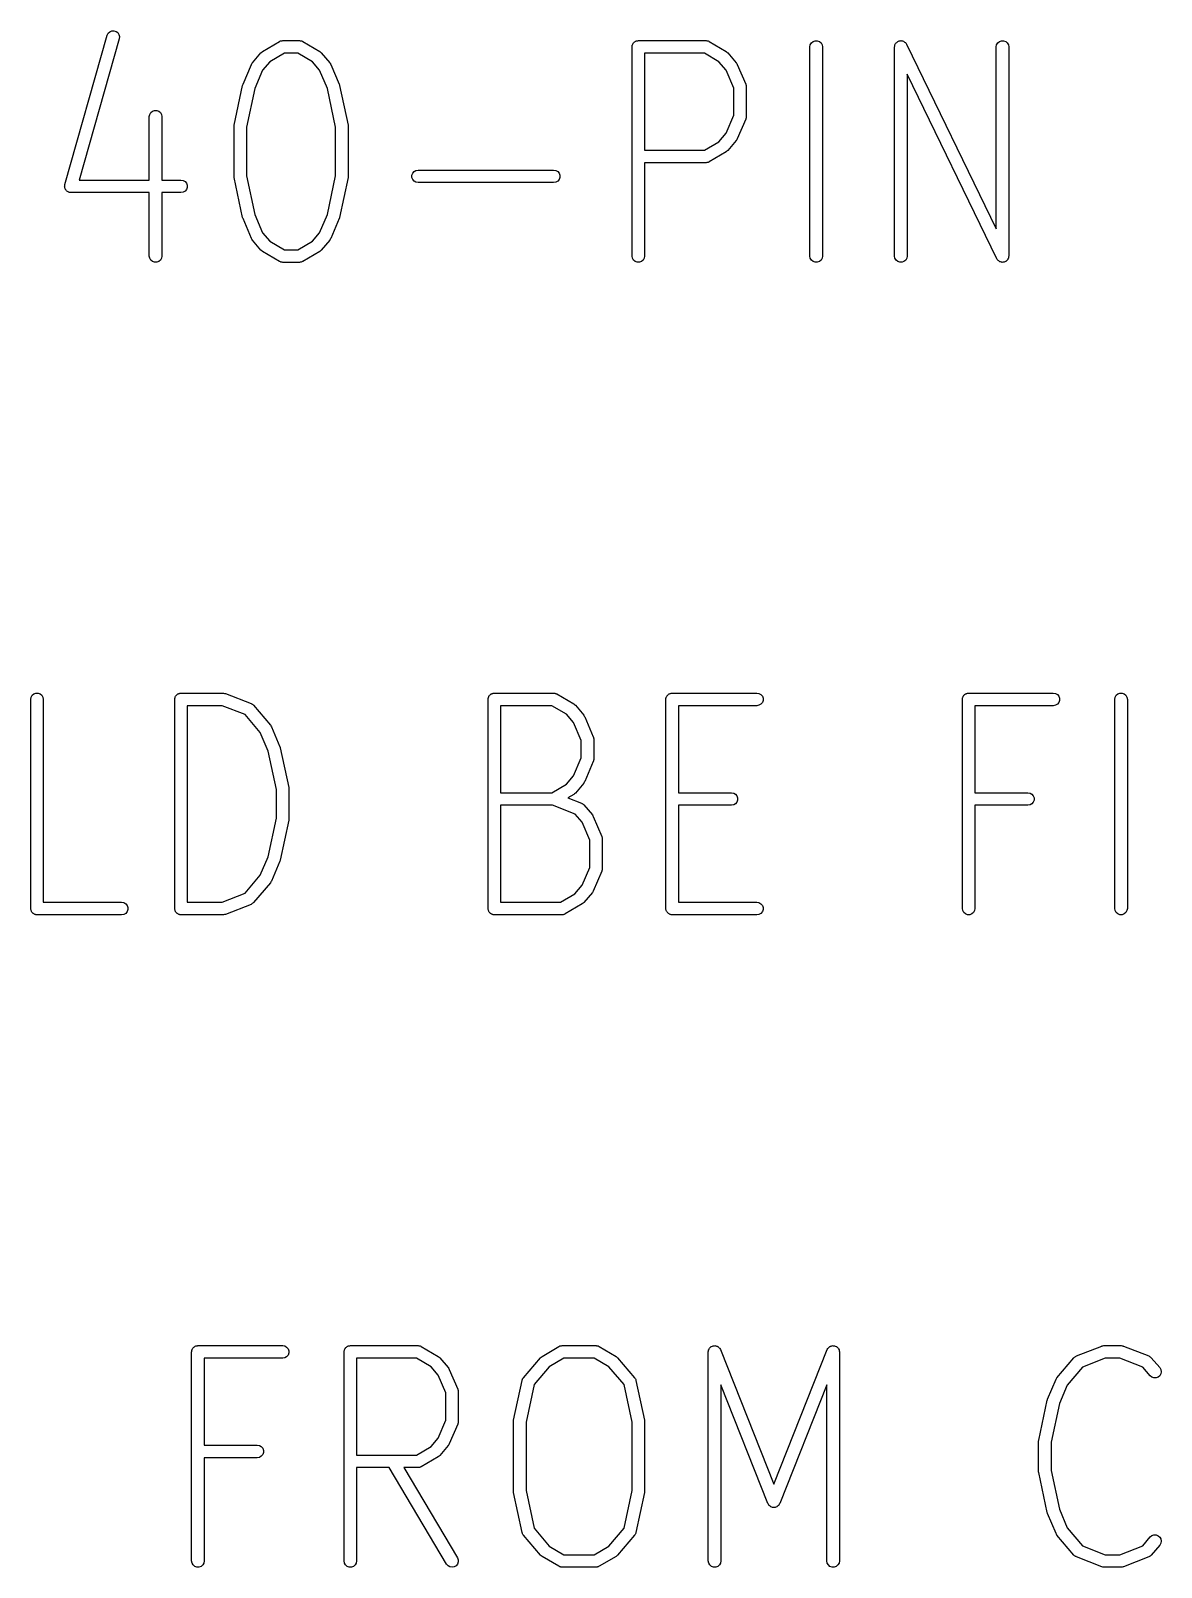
# Model space of a CAD drawing. Extents: x 199.9 to 287.1, y -167.6 to -96.3.
# Drawn here: x 220.42 to 231.23, y -167.37 to -152.67 of the extents above; entities that cross this region are included whole.
import ezdxf

# ---------------------------------------------------------------- set-up
doc = ezdxf.new("R2010")
doc.units = 0
doc.header["$MEASUREMENT"] = 0
doc.layers.add('BLACK', color=7, linetype='CONTINUOUS')

msp = doc.modelspace()

# ---------------------------------------------------------------- linework, layer by layer
at = {"layer": 'Black'}
for p, q in [((221.161, -152.694), (221.176, -152.68)), ((221.176, -152.68), (221.195, -152.671)), ((221.195, -152.671), (221.216, -152.67)), ((221.216, -152.67), (221.236, -152.676)), ((221.236, -152.676), (221.253, -152.688)), ((220.747, -154.142), (221.152, -152.713)), ((221.267, -152.746), (220.884, -154.098)), ((221.152, -152.713), (221.161, -152.694)), ((221.253, -152.688), (221.264, -152.705)), ((221.264, -152.705), (221.269, -152.725)), ((221.269, -152.725), (221.267, -152.746)), ((222.636, -152.868), (222.798, -152.773)), ((222.798, -152.773), (222.803, -152.771)), ((222.803, -152.771), (222.808, -152.768)), ((222.808, -152.768), (222.813, -152.768)), ((222.813, -152.768), (222.818, -152.766)), ((222.818, -152.766), (222.823, -152.766)), ((222.823, -152.766), (222.829, -152.765)), ((222.829, -152.765), (222.99, -152.765)), ((222.99, -152.765), (222.996, -152.766)), ((222.996, -152.766), (223.001, -152.766)), ((223.001, -152.766), (223.006, -152.768)), ((223.006, -152.768), (223.011, -152.768)), ((223.011, -152.768), (223.016, -152.771)), ((223.016, -152.771), (223.021, -152.773)), ((223.021, -152.773), (223.183, -152.868)), ((226.169, -152.814), (226.171, -152.809)), ((226.169, -152.82), (226.169, -152.814)), ((226.169, -152.825), (226.169, -152.82)), ((226.169, -154.825), (226.169, -152.825)), ((226.171, -152.809), (226.172, -152.804)), ((226.172, -152.804), (226.175, -152.8)), ((226.175, -152.8), (226.177, -152.795)), ((226.177, -152.795), (226.18, -152.791)), ((226.18, -152.791), (226.183, -152.786)), ((226.183, -152.786), (226.187, -152.783)), ((226.187, -152.783), (226.19, -152.779)), ((226.19, -152.779), (226.195, -152.776)), ((226.195, -152.776), (226.199, -152.773)), ((226.199, -152.773), (226.204, -152.771)), ((226.204, -152.771), (226.208, -152.768)), ((226.208, -152.768), (226.213, -152.767)), ((226.213, -152.767), (226.218, -152.766)), ((226.218, -152.766), (226.223, -152.766)), ((226.223, -152.766), (226.229, -152.765)), ((226.229, -152.765), (226.876, -152.765)), ((226.876, -152.765), (226.882, -152.766)), ((226.882, -152.766), (226.887, -152.766)), ((226.887, -152.766), (226.892, -152.768)), ((226.892, -152.768), (226.897, -152.768)), ((226.897, -152.768), (226.901, -152.771)), ((226.901, -152.771), (226.907, -152.773)), ((226.907, -152.773), (227.069, -152.868)), ((227.869, -152.825), (227.872, -152.804)), ((227.869, -154.825), (227.869, -152.825)), ((227.872, -152.804), (227.883, -152.786)), ((227.883, -152.786), (227.899, -152.773)), ((227.899, -152.773), (227.918, -152.766)), ((227.918, -152.766), (227.939, -152.766)), ((227.939, -152.766), (227.959, -152.773)), ((227.959, -152.773), (227.975, -152.786)), ((227.975, -152.786), (227.985, -152.804)), ((227.985, -152.804), (227.989, -152.825)), ((227.989, -152.825), (227.989, -154.825)), ((228.678, -152.825), (228.679, -152.818)), ((228.678, -154.825), (228.678, -152.825)), ((228.679, -152.818), (228.68, -152.81)), ((228.68, -152.81), (228.681, -152.807)), ((228.681, -152.807), (228.682, -152.804)), ((228.682, -152.804), (228.685, -152.798)), ((228.685, -152.798), (228.688, -152.791)), ((228.688, -152.791), (228.691, -152.789)), ((228.691, -152.789), (228.692, -152.786)), ((228.692, -152.786), (228.698, -152.781)), ((228.698, -152.781), (228.703, -152.776)), ((228.703, -152.776), (228.706, -152.775)), ((228.706, -152.775), (228.708, -152.773)), ((228.708, -152.773), (228.715, -152.77)), ((228.715, -152.77), (228.722, -152.767)), ((228.722, -152.767), (228.725, -152.767)), ((228.725, -152.767), (228.728, -152.766)), ((228.728, -152.766), (228.735, -152.766)), ((228.735, -152.766), (228.742, -152.765)), ((228.742, -152.765), (228.745, -152.766)), ((228.745, -152.766), (228.749, -152.766)), ((228.749, -152.766), (228.755, -152.768)), ((228.755, -152.768), (228.763, -152.77)), ((228.763, -152.77), (228.765, -152.772)), ((228.765, -152.772), (228.768, -152.773)), ((228.768, -152.773), (228.774, -152.778)), ((228.774, -152.778), (228.78, -152.782)), ((228.78, -152.782), (228.782, -152.784)), ((228.782, -152.784), (228.784, -152.786)), ((228.784, -152.786), (228.788, -152.793)), ((228.788, -152.793), (228.792, -152.799)), ((228.792, -152.799), (229.65, -154.564)), ((229.65, -152.825), (229.653, -152.804)), ((229.65, -154.564), (229.65, -152.825)), ((229.653, -152.804), (229.664, -152.786)), ((229.664, -152.786), (229.68, -152.773)), ((229.68, -152.773), (229.699, -152.766)), ((229.699, -152.766), (229.72, -152.766)), ((229.72, -152.766), (229.74, -152.773)), ((229.74, -152.773), (229.755, -152.786)), ((229.755, -152.786), (229.766, -152.804)), ((229.766, -152.804), (229.77, -152.825)), ((229.77, -152.825), (229.77, -154.825)), ((222.54, -152.976), (222.621, -152.881)), ((222.621, -152.881), (222.629, -152.875)), ((222.629, -152.875), (222.636, -152.868)), ((222.706, -152.967), (222.637, -153.047)), ((222.845, -152.885), (222.706, -152.967)), ((222.974, -152.885), (222.845, -152.885)), ((223.113, -152.967), (222.974, -152.885)), ((223.182, -153.047), (223.113, -152.967)), ((223.183, -152.868), (223.19, -152.875)), ((223.19, -152.875), (223.198, -152.881)), ((223.198, -152.881), (223.279, -152.976)), ((226.289, -152.885), (226.289, -153.812)), ((226.86, -152.885), (226.289, -152.885)), ((226.999, -152.967), (226.86, -152.885)), ((227.067, -153.047), (226.999, -152.967)), ((227.069, -152.868), (227.076, -152.875)), ((227.076, -152.875), (227.084, -152.881)), ((227.084, -152.881), (227.165, -152.976)), ((222.45, -153.182), (222.53, -152.992)), ((222.53, -152.992), (222.535, -152.984)), ((222.535, -152.984), (222.54, -152.976)), ((222.637, -153.047), (222.562, -153.224)), ((223.257, -153.224), (223.182, -153.047)), ((223.279, -152.976), (223.284, -152.984)), ((223.284, -152.984), (223.289, -152.992)), ((223.289, -152.992), (223.37, -153.182)), ((227.14, -153.218), (227.067, -153.047)), ((227.165, -152.976), (227.169, -152.984)), ((227.169, -152.984), (227.174, -152.992)), ((227.174, -152.992), (227.255, -153.182)), ((229.656, -154.851), (228.798, -153.086)), ((228.798, -153.086), (228.798, -154.825)), ((222.365, -153.574), (222.446, -153.193)), ((222.446, -153.193), (222.448, -153.188)), ((222.448, -153.188), (222.45, -153.182)), ((222.562, -153.224), (222.484, -153.593)), ((223.335, -153.593), (223.257, -153.224)), ((223.37, -153.182), (223.371, -153.188)), ((223.371, -153.188), (223.373, -153.193)), ((223.373, -153.193), (223.454, -153.574)), ((227.14, -153.479), (227.14, -153.218)), ((227.255, -153.182), (227.256, -153.184)), ((227.256, -153.184), (227.256, -153.185)), ((227.256, -153.185), (227.258, -153.194)), ((227.258, -153.194), (227.26, -153.203)), ((227.26, -153.203), (227.26, -153.204)), ((227.26, -153.204), (227.26, -153.206)), ((227.26, -153.206), (227.26, -153.491)), ((221.554, -153.491), (221.558, -153.471)), ((221.554, -154.098), (221.554, -153.491)), ((221.558, -153.471), (221.568, -153.453)), ((221.568, -153.453), (221.584, -153.439)), ((221.584, -153.439), (221.604, -153.432)), ((221.604, -153.432), (221.625, -153.432)), ((221.625, -153.432), (221.644, -153.439)), ((221.644, -153.439), (221.66, -153.453)), ((221.66, -153.453), (221.671, -153.471)), ((221.671, -153.471), (221.674, -153.491)), ((221.674, -153.491), (221.674, -154.098)), ((227.067, -153.65), (227.14, -153.479)), ((227.255, -153.515), (227.174, -153.705)), ((227.256, -153.513), (227.255, -153.515)), ((227.258, -153.503), (227.256, -153.512)), ((227.256, -153.512), (227.256, -153.513)), ((227.26, -153.495), (227.258, -153.503)), ((227.26, -153.491), (227.26, -153.493)), ((227.26, -153.493), (227.26, -153.495)), ((222.364, -153.587), (222.365, -153.58)), ((222.364, -154.063), (222.364, -153.587)), ((222.365, -153.58), (222.365, -153.574)), ((222.484, -153.593), (222.484, -154.057)), ((223.335, -154.057), (223.335, -153.593)), ((223.454, -153.574), (223.454, -153.58)), ((223.454, -153.58), (223.455, -153.587)), ((223.455, -153.587), (223.455, -154.063)), ((226.999, -153.731), (227.067, -153.65)), ((227.174, -153.705), (227.169, -153.713)), ((226.289, -153.812), (226.86, -153.812)), ((226.86, -153.812), (226.999, -153.731)), ((227.069, -153.829), (226.907, -153.924)), ((227.076, -153.822), (227.069, -153.829)), ((227.084, -153.816), (227.076, -153.822)), ((227.165, -153.721), (227.084, -153.816)), ((227.169, -153.713), (227.165, -153.721)), ((224.103, -154.006), (224.124, -154.003)), ((224.124, -154.003), (225.419, -154.003)), ((225.419, -154.003), (225.44, -154.006)), ((226.876, -153.932), (226.289, -153.932)), ((226.289, -153.932), (226.289, -154.825)), ((226.882, -153.931), (226.876, -153.932)), ((226.887, -153.931), (226.882, -153.931)), ((226.892, -153.93), (226.887, -153.931)), ((226.897, -153.929), (226.892, -153.93)), ((226.901, -153.926), (226.897, -153.929)), ((226.907, -153.924), (226.901, -153.926)), ((220.746, -154.148), (220.747, -154.145)), ((220.746, -154.155), (220.746, -154.148)), ((220.747, -154.145), (220.747, -154.142)), ((220.884, -154.098), (221.554, -154.098)), ((221.674, -154.098), (221.857, -154.098)), ((221.857, -154.098), (221.878, -154.102)), ((221.878, -154.102), (221.896, -154.112)), ((221.896, -154.112), (221.909, -154.128)), ((221.909, -154.128), (221.916, -154.148)), ((221.916, -154.148), (221.916, -154.169)), ((222.365, -154.069), (222.364, -154.063)), ((222.365, -154.075), (222.365, -154.069)), ((222.446, -154.456), (222.365, -154.075)), ((222.484, -154.057), (222.562, -154.426)), ((223.257, -154.426), (223.335, -154.057)), ((223.454, -154.075), (223.373, -154.456)), ((223.455, -154.063), (223.454, -154.069)), ((223.454, -154.069), (223.454, -154.075)), ((224.065, -154.052), (224.072, -154.033)), ((224.065, -154.073), (224.065, -154.052)), ((224.072, -154.093), (224.065, -154.073)), ((224.072, -154.033), (224.085, -154.017)), ((224.085, -154.109), (224.072, -154.093)), ((224.085, -154.017), (224.103, -154.006)), ((224.103, -154.119), (224.085, -154.109)), ((224.124, -154.123), (224.103, -154.119)), ((225.419, -154.123), (224.124, -154.123)), ((225.44, -154.119), (225.419, -154.123)), ((225.44, -154.006), (225.458, -154.017)), ((225.458, -154.109), (225.44, -154.119)), ((225.458, -154.017), (225.471, -154.033)), ((225.471, -154.093), (225.458, -154.109)), ((225.471, -154.033), (225.478, -154.052)), ((225.478, -154.073), (225.471, -154.093)), ((225.478, -154.052), (225.478, -154.073)), ((220.745, -154.162), (220.746, -154.155)), ((220.746, -154.165), (220.745, -154.162)), ((220.746, -154.169), (220.746, -154.165)), ((220.748, -154.175), (220.746, -154.169)), ((220.75, -154.183), (220.748, -154.175)), ((220.752, -154.185), (220.75, -154.183)), ((220.753, -154.188), (220.752, -154.185)), ((220.758, -154.194), (220.753, -154.188)), ((220.762, -154.2), (220.758, -154.194)), ((220.764, -154.202), (220.762, -154.2)), ((220.766, -154.204), (220.764, -154.202)), ((220.773, -154.208), (220.766, -154.204)), ((220.779, -154.212), (220.773, -154.208)), ((220.782, -154.213), (220.779, -154.212)), ((220.784, -154.214), (220.782, -154.213)), ((220.792, -154.216), (220.784, -154.214)), ((220.799, -154.218), (220.792, -154.216)), ((220.802, -154.218), (220.799, -154.218)), ((220.805, -154.218), (220.802, -154.218)), ((221.554, -154.218), (220.805, -154.218)), ((221.554, -154.825), (221.554, -154.218)), ((221.857, -154.218), (221.674, -154.218)), ((221.674, -154.218), (221.674, -154.825)), ((221.878, -154.214), (221.857, -154.218)), ((221.896, -154.204), (221.878, -154.214)), ((221.909, -154.188), (221.896, -154.204)), ((221.916, -154.169), (221.909, -154.188)), ((222.562, -154.426), (222.637, -154.602)), ((223.182, -154.602), (223.257, -154.426)), ((222.448, -154.462), (222.446, -154.456)), ((222.45, -154.467), (222.448, -154.462)), ((222.53, -154.658), (222.45, -154.467)), ((223.37, -154.467), (223.289, -154.658)), ((223.371, -154.462), (223.37, -154.467)), ((223.373, -154.456), (223.371, -154.462)), ((222.535, -154.665), (222.53, -154.658)), ((222.54, -154.673), (222.535, -154.665)), ((222.621, -154.768), (222.54, -154.673)), ((222.637, -154.602), (222.706, -154.683)), ((222.706, -154.683), (222.845, -154.765)), ((222.974, -154.765), (223.113, -154.683)), ((223.113, -154.683), (223.182, -154.602)), ((223.279, -154.673), (223.198, -154.768)), ((223.284, -154.665), (223.279, -154.673)), ((223.289, -154.658), (223.284, -154.665)), ((221.558, -154.845), (221.554, -154.825)), ((221.568, -154.863), (221.558, -154.845)), ((221.584, -154.877), (221.568, -154.863)), ((221.604, -154.884), (221.584, -154.877)), ((221.625, -154.884), (221.604, -154.884)), ((221.644, -154.877), (221.625, -154.884)), ((221.66, -154.863), (221.644, -154.877)), ((221.671, -154.845), (221.66, -154.863)), ((221.674, -154.825), (221.671, -154.845)), ((222.629, -154.775), (222.621, -154.768)), ((222.636, -154.781), (222.629, -154.775)), ((222.798, -154.876), (222.636, -154.781)), ((222.803, -154.878), (222.798, -154.876)), ((222.808, -154.881), (222.803, -154.878)), ((222.813, -154.882), (222.808, -154.881)), ((222.818, -154.884), (222.813, -154.882)), ((222.823, -154.884), (222.818, -154.884)), ((222.829, -154.885), (222.823, -154.884)), ((222.99, -154.885), (222.829, -154.885)), ((222.845, -154.765), (222.974, -154.765)), ((222.996, -154.884), (222.99, -154.885)), ((223.001, -154.884), (222.996, -154.884)), ((223.006, -154.882), (223.001, -154.884)), ((223.011, -154.881), (223.006, -154.882)), ((223.016, -154.878), (223.011, -154.881)), ((223.021, -154.876), (223.016, -154.878)), ((223.183, -154.781), (223.021, -154.876)), ((223.19, -154.775), (223.183, -154.781)), ((223.198, -154.768), (223.19, -154.775)), ((226.172, -154.845), (226.169, -154.825)), ((226.183, -154.863), (226.172, -154.845)), ((226.199, -154.877), (226.183, -154.863)), ((226.218, -154.884), (226.199, -154.877)), ((226.239, -154.884), (226.218, -154.884)), ((226.259, -154.877), (226.239, -154.884)), ((226.275, -154.863), (226.259, -154.877)), ((226.285, -154.845), (226.275, -154.863)), ((226.289, -154.825), (226.285, -154.845)), ((227.872, -154.845), (227.869, -154.825)), ((227.883, -154.863), (227.872, -154.845)), ((227.899, -154.877), (227.883, -154.863)), ((227.918, -154.884), (227.899, -154.877)), ((227.939, -154.884), (227.918, -154.884)), ((227.959, -154.877), (227.939, -154.884)), ((227.975, -154.863), (227.959, -154.877)), ((227.985, -154.845), (227.975, -154.863)), ((227.989, -154.825), (227.985, -154.845)), ((228.682, -154.845), (228.678, -154.825)), ((228.692, -154.863), (228.682, -154.845)), ((228.708, -154.877), (228.692, -154.863)), ((228.728, -154.884), (228.708, -154.877)), ((228.749, -154.884), (228.728, -154.884)), ((228.768, -154.877), (228.749, -154.884)), ((228.784, -154.863), (228.768, -154.877)), ((228.794, -154.845), (228.784, -154.863)), ((228.798, -154.825), (228.794, -154.845)), ((229.66, -154.857), (229.656, -154.851)), ((229.664, -154.863), (229.66, -154.857)), ((229.666, -154.865), (229.664, -154.863)), ((229.668, -154.868), (229.666, -154.865)), ((229.674, -154.872), (229.668, -154.868)), ((229.68, -154.877), (229.674, -154.872)), ((229.682, -154.878), (229.68, -154.877)), ((229.685, -154.88), (229.682, -154.878)), ((229.692, -154.881), (229.685, -154.88)), ((229.699, -154.884), (229.692, -154.881)), ((229.702, -154.884), (229.699, -154.884)), ((229.705, -154.885), (229.702, -154.884)), ((229.713, -154.884), (229.705, -154.885)), ((229.72, -154.884), (229.713, -154.884)), ((229.723, -154.883), (229.72, -154.884)), ((229.726, -154.882), (229.723, -154.883)), ((229.733, -154.879), (229.726, -154.882)), ((229.74, -154.877), (229.733, -154.879)), ((229.742, -154.875), (229.74, -154.877)), ((229.745, -154.873), (229.742, -154.875)), ((229.75, -154.868), (229.745, -154.873)), ((229.755, -154.863), (229.75, -154.868)), ((229.757, -154.861), (229.755, -154.863)), ((229.759, -154.858), (229.757, -154.861)), ((229.762, -154.852), (229.759, -154.858)), ((229.766, -154.845), (229.762, -154.852)), ((229.768, -154.839), (229.766, -154.842)), ((229.766, -154.842), (229.766, -154.845)), ((229.77, -154.825), (229.768, -154.832)), ((229.768, -154.832), (229.768, -154.839)), ((220.421, -159.065), (220.425, -159.044)), ((220.421, -161.065), (220.421, -159.065)), ((220.425, -159.044), (220.435, -159.026)), ((220.435, -159.026), (220.451, -159.013)), ((220.451, -159.013), (220.471, -159.006)), ((220.471, -159.006), (220.491, -159.006)), ((220.491, -159.006), (220.511, -159.013)), ((220.511, -159.013), (220.527, -159.026)), ((220.527, -159.026), (220.537, -159.044)), ((220.537, -159.044), (220.541, -159.065)), ((220.541, -159.065), (220.541, -161.005)), ((221.797, -159.065), (221.798, -159.06)), ((221.797, -161.065), (221.797, -159.065)), ((221.798, -159.054), (221.8, -159.049)), ((221.798, -159.06), (221.798, -159.054)), ((221.8, -159.049), (221.801, -159.044)), ((221.801, -159.044), (221.803, -159.04)), ((221.803, -159.04), (221.805, -159.035)), ((221.805, -159.035), (221.809, -159.031)), ((221.809, -159.031), (221.811, -159.026)), ((221.811, -159.026), (221.815, -159.023)), ((221.815, -159.023), (221.819, -159.019)), ((221.819, -159.019), (221.823, -159.016)), ((221.823, -159.016), (221.827, -159.013)), ((221.827, -159.013), (221.832, -159.011)), ((221.832, -159.011), (221.837, -159.008)), ((221.837, -159.008), (221.842, -159.007)), ((221.842, -159.007), (221.847, -159.006)), ((221.847, -159.006), (221.852, -159.006)), ((221.852, -159.006), (221.857, -159.005)), ((221.857, -159.005), (222.262, -159.005)), ((221.917, -159.125), (221.917, -161.005)), ((222.251, -159.125), (221.917, -159.125)), ((222.469, -159.21), (222.251, -159.125)), ((222.262, -159.005), (222.263, -159.005)), ((222.263, -159.005), (222.263, -159.005)), ((222.263, -159.005), (222.273, -159.007)), ((222.273, -159.007), (222.282, -159.008)), ((222.282, -159.008), (222.283, -159.009)), ((222.283, -159.009), (222.284, -159.009)), ((222.284, -159.009), (222.527, -159.104)), ((222.527, -159.104), (222.53, -159.106)), ((222.53, -159.106), (222.534, -159.108)), ((222.534, -159.108), (222.539, -159.112)), ((222.539, -159.112), (222.544, -159.115)), ((222.544, -159.115), (222.547, -159.118)), ((222.547, -159.118), (222.55, -159.121)), ((222.55, -159.121), (222.712, -159.312)), ((224.792, -159.065), (224.793, -159.06)), ((224.792, -161.065), (224.792, -159.065)), ((224.793, -159.054), (224.795, -159.049)), ((224.793, -159.06), (224.793, -159.054)), ((224.795, -159.049), (224.796, -159.044)), ((224.796, -159.044), (224.799, -159.04)), ((224.799, -159.04), (224.8, -159.035)), ((224.8, -159.035), (224.804, -159.031)), ((224.804, -159.031), (224.806, -159.026)), ((224.806, -159.026), (224.81, -159.023)), ((224.81, -159.023), (224.814, -159.019)), ((224.814, -159.019), (224.818, -159.016)), ((224.818, -159.016), (224.822, -159.013)), ((224.822, -159.013), (224.827, -159.011)), ((224.827, -159.011), (224.832, -159.008)), ((224.832, -159.008), (224.837, -159.007)), ((224.837, -159.007), (224.842, -159.006)), ((224.842, -159.006), (224.847, -159.006)), ((224.847, -159.006), (224.852, -159.005)), ((224.852, -159.005), (225.419, -159.005)), ((224.912, -159.125), (224.912, -159.957)), ((225.403, -159.125), (224.912, -159.125)), ((225.542, -159.207), (225.403, -159.125)), ((225.419, -159.005), (225.424, -159.006)), ((225.424, -159.006), (225.43, -159.006)), ((225.43, -159.006), (225.435, -159.008)), ((225.435, -159.008), (225.44, -159.008)), ((225.44, -159.008), (225.444, -159.011)), ((225.444, -159.011), (225.449, -159.013)), ((225.449, -159.013), (225.611, -159.108)), ((225.611, -159.108), (225.619, -159.115)), ((225.619, -159.115), (225.627, -159.121)), ((225.627, -159.121), (225.708, -159.216)), ((226.492, -159.065), (226.493, -159.06)), ((226.492, -161.065), (226.492, -159.065)), ((226.493, -159.054), (226.495, -159.049)), ((226.493, -159.06), (226.493, -159.054)), ((226.495, -159.049), (226.496, -159.044)), ((226.496, -159.044), (226.499, -159.04)), ((226.499, -159.04), (226.5, -159.035)), ((226.5, -159.035), (226.504, -159.031)), ((226.504, -159.031), (226.506, -159.026)), ((226.506, -159.026), (226.51, -159.023)), ((226.51, -159.023), (226.514, -159.019)), ((226.514, -159.019), (226.518, -159.016)), ((226.518, -159.016), (226.522, -159.013)), ((226.522, -159.013), (226.527, -159.011)), ((226.527, -159.011), (226.532, -159.008)), ((226.532, -159.008), (226.537, -159.007)), ((226.537, -159.007), (226.542, -159.006)), ((226.542, -159.006), (226.547, -159.006)), ((226.547, -159.006), (226.552, -159.005)), ((226.552, -159.005), (227.362, -159.005)), ((227.362, -159.125), (226.612, -159.125)), ((226.612, -159.125), (226.612, -159.957)), ((227.362, -159.005), (227.382, -159.008)), ((227.382, -159.121), (227.362, -159.125)), ((227.382, -159.008), (227.4, -159.019)), ((227.4, -159.111), (227.382, -159.121)), ((227.4, -159.019), (227.414, -159.035)), ((227.414, -159.095), (227.4, -159.111)), ((227.414, -159.035), (227.421, -159.054)), ((227.421, -159.075), (227.414, -159.095)), ((227.421, -159.054), (227.421, -159.075)), ((229.326, -159.065), (229.327, -159.06)), ((229.326, -161.065), (229.326, -159.065)), ((229.327, -159.054), (229.328, -159.049)), ((229.327, -159.06), (229.327, -159.054)), ((229.328, -159.049), (229.329, -159.044)), ((229.329, -159.044), (229.332, -159.04)), ((229.332, -159.04), (229.334, -159.035)), ((229.334, -159.035), (229.337, -159.031)), ((229.337, -159.031), (229.34, -159.026)), ((229.34, -159.026), (229.344, -159.023)), ((229.344, -159.023), (229.347, -159.019)), ((229.347, -159.019), (229.352, -159.016)), ((229.352, -159.016), (229.356, -159.013)), ((229.356, -159.013), (229.361, -159.011)), ((229.361, -159.011), (229.365, -159.008)), ((229.365, -159.008), (229.37, -159.007)), ((229.37, -159.007), (229.375, -159.006)), ((229.375, -159.006), (229.381, -159.006)), ((229.381, -159.006), (229.386, -159.005)), ((229.386, -159.005), (230.195, -159.005)), ((230.195, -159.125), (229.446, -159.125)), ((229.446, -159.125), (229.446, -159.957)), ((230.195, -159.005), (230.216, -159.008)), ((230.216, -159.121), (230.195, -159.125)), ((230.216, -159.008), (230.234, -159.019)), ((230.234, -159.111), (230.216, -159.121)), ((230.234, -159.019), (230.247, -159.035)), ((230.247, -159.095), (230.234, -159.111)), ((230.247, -159.035), (230.254, -159.054)), ((230.254, -159.075), (230.247, -159.095)), ((230.254, -159.054), (230.254, -159.075)), ((230.783, -159.065), (230.786, -159.044)), ((230.783, -161.065), (230.783, -159.065)), ((230.786, -159.044), (230.797, -159.026)), ((230.797, -159.026), (230.813, -159.013)), ((230.813, -159.013), (230.832, -159.006)), ((230.832, -159.006), (230.853, -159.006)), ((230.853, -159.006), (230.873, -159.013)), ((230.873, -159.013), (230.889, -159.026)), ((230.889, -159.026), (230.899, -159.044)), ((230.899, -159.044), (230.903, -159.065)), ((230.903, -159.065), (230.903, -161.065)), ((222.615, -159.382), (222.469, -159.21)), ((225.61, -159.287), (225.542, -159.207)), ((225.683, -159.458), (225.61, -159.287)), ((225.708, -159.216), (225.712, -159.224)), ((225.712, -159.224), (225.717, -159.232)), ((225.717, -159.232), (225.798, -159.422)), ((222.69, -159.559), (222.615, -159.382)), ((222.712, -159.312), (222.717, -159.319)), ((222.717, -159.319), (222.722, -159.327)), ((222.722, -159.327), (222.803, -159.517)), ((225.798, -159.422), (225.798, -159.424)), ((225.798, -159.424), (225.799, -159.425)), ((225.799, -159.425), (225.801, -159.434)), ((225.801, -159.434), (225.803, -159.443)), ((222.769, -159.928), (222.69, -159.559)), ((222.803, -159.517), (222.804, -159.523)), ((222.804, -159.523), (222.806, -159.528)), ((222.806, -159.528), (222.887, -159.909)), ((225.683, -159.624), (225.683, -159.458)), ((225.803, -159.443), (225.803, -159.444)), ((225.803, -159.444), (225.803, -159.446)), ((225.803, -159.446), (225.803, -159.636)), ((225.61, -159.795), (225.683, -159.624)), ((225.798, -159.66), (225.717, -159.85)), ((225.799, -159.657), (225.798, -159.658)), ((225.798, -159.658), (225.798, -159.66)), ((225.801, -159.648), (225.799, -159.657)), ((225.803, -159.639), (225.801, -159.648)), ((225.803, -159.636), (225.803, -159.638)), ((225.803, -159.638), (225.803, -159.639)), ((225.403, -159.957), (225.542, -159.875)), ((225.542, -159.875), (225.61, -159.795)), ((225.708, -159.866), (225.627, -159.961)), ((225.712, -159.858), (225.708, -159.866)), ((225.717, -159.85), (225.712, -159.858)), ((222.769, -160.201), (222.769, -159.928)), ((222.887, -159.909), (222.887, -159.916)), ((222.887, -159.916), (222.889, -159.922)), ((222.889, -159.922), (222.889, -160.208)), ((224.912, -159.957), (225.403, -159.957)), ((225.611, -159.974), (225.556, -160.006)), ((225.556, -160.006), (225.684, -160.057)), ((225.619, -159.967), (225.611, -159.974)), ((225.627, -159.961), (225.619, -159.967)), ((226.612, -159.957), (227.119, -159.957)), ((227.119, -159.957), (227.14, -159.961)), ((227.14, -159.961), (227.158, -159.971)), ((227.158, -159.971), (227.171, -159.987)), ((227.171, -159.987), (227.178, -160.007)), ((227.178, -160.028), (227.171, -160.047)), ((227.178, -160.007), (227.178, -160.028)), ((229.446, -159.957), (229.952, -159.957)), ((229.952, -159.957), (229.973, -159.961)), ((229.973, -159.961), (229.991, -159.971)), ((229.991, -159.971), (230.004, -159.987)), ((230.004, -159.987), (230.011, -160.007)), ((230.011, -160.028), (230.004, -160.047)), ((230.011, -160.007), (230.011, -160.028)), ((224.912, -160.077), (224.912, -161.005)), ((225.408, -160.077), (224.912, -160.077)), ((225.626, -160.163), (225.408, -160.077)), ((225.691, -160.24), (225.626, -160.163)), ((225.684, -160.057), (225.688, -160.059)), ((225.688, -160.059), (225.692, -160.06)), ((225.692, -160.06), (225.696, -160.064)), ((225.696, -160.064), (225.702, -160.067)), ((225.702, -160.067), (225.704, -160.071)), ((225.704, -160.071), (225.708, -160.074)), ((225.708, -160.074), (225.789, -160.169)), ((225.789, -160.169), (225.793, -160.177)), ((227.119, -160.077), (226.612, -160.077)), ((226.612, -160.077), (226.612, -161.005)), ((227.14, -160.074), (227.119, -160.077)), ((227.158, -160.063), (227.14, -160.074)), ((227.171, -160.047), (227.158, -160.063)), ((229.952, -160.077), (229.446, -160.077)), ((229.446, -160.077), (229.446, -161.065)), ((229.973, -160.074), (229.952, -160.077)), ((229.991, -160.063), (229.973, -160.074)), ((230.004, -160.047), (229.991, -160.063)), ((222.69, -160.57), (222.769, -160.201)), ((222.887, -160.22), (222.806, -160.601)), ((222.889, -160.208), (222.887, -160.214)), ((222.887, -160.214), (222.887, -160.22)), ((225.764, -160.41), (225.691, -160.24)), ((225.793, -160.177), (225.798, -160.184)), ((225.798, -160.184), (225.879, -160.375)), ((225.764, -160.672), (225.764, -160.41)), ((225.879, -160.375), (225.879, -160.376)), ((225.879, -160.376), (225.88, -160.378)), ((225.88, -160.378), (225.882, -160.386)), ((225.882, -160.386), (225.884, -160.395)), ((225.884, -160.395), (225.884, -160.397)), ((225.884, -160.397), (225.884, -160.398)), ((225.884, -160.398), (225.884, -160.684)), ((222.615, -160.747), (222.69, -160.57)), ((222.803, -160.612), (222.722, -160.803)), ((222.804, -160.606), (222.803, -160.612)), ((222.806, -160.601), (222.804, -160.606)), ((222.469, -160.919), (222.615, -160.747)), ((225.691, -160.842), (225.764, -160.672)), ((225.879, -160.707), (225.798, -160.898)), ((225.88, -160.704), (225.879, -160.706)), ((225.879, -160.706), (225.879, -160.707)), ((225.882, -160.696), (225.88, -160.704)), ((225.884, -160.687), (225.882, -160.696)), ((225.884, -160.684), (225.884, -160.685)), ((225.884, -160.685), (225.884, -160.687)), ((222.712, -160.818), (222.55, -161.008)), ((222.717, -160.81), (222.712, -160.818)), ((222.722, -160.803), (222.717, -160.81)), ((225.623, -160.923), (225.691, -160.842)), ((225.793, -160.905), (225.789, -160.913)), ((225.798, -160.898), (225.793, -160.905)), ((220.541, -161.005), (221.29, -161.005)), ((221.29, -161.005), (221.311, -161.008)), ((221.311, -161.008), (221.329, -161.019)), ((221.329, -161.019), (221.342, -161.035)), ((221.342, -161.035), (221.35, -161.054)), ((221.35, -161.054), (221.35, -161.075)), ((221.917, -161.005), (222.251, -161.005)), ((222.251, -161.005), (222.469, -160.919)), ((222.527, -161.025), (222.284, -161.121)), ((222.53, -161.023), (222.527, -161.025)), ((222.534, -161.022), (222.53, -161.023)), ((222.539, -161.018), (222.534, -161.022)), ((222.544, -161.015), (222.539, -161.018)), ((222.547, -161.011), (222.544, -161.015)), ((222.55, -161.008), (222.547, -161.011)), ((224.912, -161.005), (225.484, -161.005)), ((225.484, -161.005), (225.623, -160.923)), ((225.692, -161.021), (225.53, -161.116)), ((225.7, -161.015), (225.692, -161.021)), ((225.708, -161.008), (225.7, -161.015)), ((225.789, -160.913), (225.708, -161.008)), ((226.612, -161.005), (227.362, -161.005)), ((227.362, -161.005), (227.382, -161.008)), ((227.382, -161.008), (227.4, -161.019)), ((227.4, -161.019), (227.414, -161.035)), ((227.414, -161.035), (227.421, -161.054)), ((227.421, -161.054), (227.421, -161.075)), ((220.422, -161.07), (220.421, -161.065)), ((220.422, -161.075), (220.422, -161.07)), ((220.424, -161.08), (220.422, -161.075)), ((220.425, -161.085), (220.424, -161.08)), ((220.427, -161.09), (220.425, -161.085)), ((220.429, -161.095), (220.427, -161.09)), ((220.432, -161.099), (220.429, -161.095)), ((220.435, -161.103), (220.432, -161.099)), ((220.439, -161.107), (220.435, -161.103)), ((220.442, -161.111), (220.439, -161.107)), ((220.447, -161.113), (220.442, -161.111)), ((220.451, -161.117), (220.447, -161.113)), ((220.456, -161.119), (220.451, -161.117)), ((220.46, -161.121), (220.456, -161.119)), ((220.466, -161.122), (220.46, -161.121)), ((220.471, -161.124), (220.466, -161.122)), ((220.476, -161.124), (220.471, -161.124)), ((220.481, -161.125), (220.476, -161.124)), ((221.29, -161.125), (220.481, -161.125)), ((221.311, -161.121), (221.29, -161.125)), ((221.329, -161.111), (221.311, -161.121)), ((221.342, -161.095), (221.329, -161.111)), ((221.35, -161.075), (221.342, -161.095)), ((221.798, -161.07), (221.797, -161.065)), ((221.798, -161.075), (221.798, -161.07)), ((221.8, -161.08), (221.798, -161.075)), ((221.801, -161.085), (221.8, -161.08)), ((221.803, -161.09), (221.801, -161.085)), ((221.805, -161.095), (221.803, -161.09)), ((221.809, -161.099), (221.805, -161.095)), ((221.811, -161.103), (221.809, -161.099)), ((221.815, -161.107), (221.811, -161.103)), ((221.819, -161.111), (221.815, -161.107)), ((221.823, -161.113), (221.819, -161.111)), ((221.827, -161.117), (221.823, -161.113)), ((221.832, -161.119), (221.827, -161.117)), ((221.837, -161.121), (221.832, -161.119)), ((221.842, -161.122), (221.837, -161.121)), ((221.847, -161.124), (221.842, -161.122)), ((221.852, -161.124), (221.847, -161.124)), ((221.857, -161.125), (221.852, -161.124)), ((222.262, -161.125), (221.857, -161.125)), ((222.263, -161.125), (222.262, -161.125)), ((222.273, -161.123), (222.263, -161.125)), ((222.263, -161.125), (222.263, -161.125)), ((222.282, -161.121), (222.273, -161.123)), ((222.283, -161.121), (222.282, -161.121)), ((222.284, -161.121), (222.283, -161.121)), ((224.793, -161.07), (224.792, -161.065)), ((224.793, -161.075), (224.793, -161.07)), ((224.795, -161.08), (224.793, -161.075)), ((224.796, -161.085), (224.795, -161.08)), ((224.799, -161.09), (224.796, -161.085)), ((224.8, -161.095), (224.799, -161.09)), ((224.804, -161.099), (224.8, -161.095)), ((224.806, -161.103), (224.804, -161.099)), ((224.81, -161.107), (224.806, -161.103)), ((224.814, -161.111), (224.81, -161.107)), ((224.818, -161.113), (224.814, -161.111)), ((224.822, -161.117), (224.818, -161.113)), ((224.827, -161.119), (224.822, -161.117)), ((224.832, -161.121), (224.827, -161.119)), ((224.837, -161.122), (224.832, -161.121)), ((224.842, -161.124), (224.837, -161.122)), ((224.847, -161.124), (224.842, -161.124)), ((224.852, -161.125), (224.847, -161.124)), ((225.5, -161.125), (224.852, -161.125)), ((225.505, -161.124), (225.5, -161.125)), ((225.511, -161.124), (225.505, -161.124)), ((225.516, -161.122), (225.511, -161.124)), ((225.521, -161.121), (225.516, -161.122)), ((225.525, -161.118), (225.521, -161.121)), ((225.53, -161.116), (225.525, -161.118)), ((226.493, -161.07), (226.492, -161.065)), ((226.493, -161.075), (226.493, -161.07)), ((226.495, -161.08), (226.493, -161.075)), ((226.496, -161.085), (226.495, -161.08)), ((226.499, -161.09), (226.496, -161.085)), ((226.5, -161.095), (226.499, -161.09)), ((226.504, -161.099), (226.5, -161.095)), ((226.506, -161.103), (226.504, -161.099)), ((226.51, -161.107), (226.506, -161.103)), ((226.514, -161.111), (226.51, -161.107)), ((226.518, -161.113), (226.514, -161.111)), ((226.522, -161.117), (226.518, -161.113)), ((226.527, -161.119), (226.522, -161.117)), ((226.532, -161.121), (226.527, -161.119)), ((226.537, -161.122), (226.532, -161.121)), ((226.542, -161.124), (226.537, -161.122)), ((226.547, -161.124), (226.542, -161.124)), ((226.552, -161.125), (226.547, -161.124)), ((227.362, -161.125), (226.552, -161.125)), ((227.382, -161.121), (227.362, -161.125)), ((227.4, -161.111), (227.382, -161.121)), ((227.414, -161.095), (227.4, -161.111)), ((227.421, -161.075), (227.414, -161.095)), ((229.329, -161.085), (229.326, -161.065)), ((229.34, -161.103), (229.329, -161.085)), ((229.356, -161.117), (229.34, -161.103)), ((229.375, -161.124), (229.356, -161.117)), ((229.396, -161.124), (229.375, -161.124)), ((229.416, -161.117), (229.396, -161.124)), ((229.432, -161.103), (229.416, -161.117)), ((229.442, -161.085), (229.432, -161.103)), ((229.446, -161.065), (229.442, -161.085)), ((230.786, -161.085), (230.783, -161.065)), ((230.797, -161.103), (230.786, -161.085)), ((230.813, -161.117), (230.797, -161.103)), ((230.832, -161.124), (230.813, -161.117)), ((230.853, -161.124), (230.832, -161.124)), ((230.873, -161.117), (230.853, -161.124)), ((230.889, -161.103), (230.873, -161.117)), ((230.899, -161.085), (230.889, -161.103)), ((230.903, -161.065), (230.899, -161.085)), ((221.959, -165.305), (221.96, -165.3)), ((221.959, -167.305), (221.959, -165.305)), ((221.96, -165.294), (221.962, -165.289)), ((221.96, -165.3), (221.96, -165.294)), ((221.962, -165.289), (221.963, -165.284)), ((221.963, -165.284), (221.965, -165.28)), ((221.965, -165.28), (221.967, -165.275)), ((221.967, -165.275), (221.97, -165.271)), ((221.97, -165.271), (221.973, -165.266)), ((221.973, -165.266), (221.977, -165.263)), ((221.977, -165.263), (221.98, -165.259)), ((221.98, -165.259), (221.985, -165.256)), ((221.985, -165.256), (221.989, -165.253)), ((221.989, -165.253), (221.994, -165.251)), ((221.994, -165.251), (221.999, -165.248)), ((221.999, -165.248), (222.004, -165.247)), ((222.004, -165.247), (222.009, -165.246)), ((222.009, -165.246), (222.014, -165.246)), ((222.014, -165.246), (222.019, -165.245)), ((222.019, -165.245), (222.829, -165.245)), ((222.829, -165.245), (222.849, -165.248)), ((222.849, -165.248), (222.867, -165.259)), ((222.867, -165.259), (222.881, -165.275)), ((222.881, -165.275), (222.888, -165.294)), ((222.888, -165.315), (222.881, -165.335)), ((222.888, -165.294), (222.888, -165.315)), ((223.416, -165.305), (223.417, -165.3)), ((223.416, -167.305), (223.416, -165.305)), ((223.417, -165.294), (223.419, -165.289)), ((223.417, -165.3), (223.417, -165.294)), ((223.419, -165.289), (223.42, -165.284)), ((223.42, -165.284), (223.422, -165.28)), ((223.422, -165.28), (223.424, -165.275)), ((223.424, -165.275), (223.428, -165.271)), ((223.428, -165.271), (223.43, -165.266)), ((223.43, -165.266), (223.434, -165.263)), ((223.434, -165.263), (223.438, -165.259)), ((223.438, -165.259), (223.442, -165.256)), ((223.442, -165.256), (223.446, -165.253)), ((223.446, -165.253), (223.451, -165.251)), ((223.451, -165.251), (223.456, -165.248)), ((223.456, -165.248), (223.461, -165.247)), ((223.461, -165.247), (223.466, -165.246)), ((223.466, -165.246), (223.471, -165.246)), ((223.471, -165.246), (223.476, -165.245)), ((223.476, -165.245), (224.124, -165.245)), ((224.124, -165.245), (224.129, -165.246)), ((224.129, -165.246), (224.135, -165.246)), ((224.135, -165.246), (224.139, -165.248)), ((224.139, -165.248), (224.144, -165.248)), ((224.144, -165.248), (224.149, -165.251)), ((224.149, -165.251), (224.154, -165.253)), ((224.154, -165.253), (224.316, -165.348)), ((225.308, -165.348), (225.47, -165.253)), ((225.47, -165.253), (225.475, -165.251)), ((225.475, -165.251), (225.479, -165.248)), ((225.479, -165.248), (225.484, -165.248)), ((225.484, -165.248), (225.489, -165.246)), ((225.489, -165.246), (225.495, -165.246)), ((225.495, -165.246), (225.5, -165.245)), ((225.5, -165.245), (225.824, -165.245)), ((225.824, -165.245), (225.829, -165.246)), ((225.829, -165.246), (225.835, -165.246)), ((225.835, -165.246), (225.839, -165.248)), ((225.839, -165.248), (225.844, -165.248)), ((225.844, -165.248), (225.849, -165.251)), ((225.849, -165.251), (225.854, -165.253)), ((225.854, -165.253), (226.016, -165.348)), ((226.897, -165.305), (226.899, -165.295)), ((226.897, -167.305), (226.897, -165.305)), ((226.899, -165.295), (226.9, -165.286)), ((226.9, -165.286), (226.901, -165.285)), ((226.901, -165.284), (226.906, -165.276)), ((226.901, -165.285), (226.901, -165.284)), ((226.906, -165.276), (226.91, -165.268)), ((226.91, -165.268), (226.911, -165.267)), ((226.911, -165.266), (226.919, -165.26)), ((226.911, -165.267), (226.911, -165.266)), ((226.919, -165.26), (226.926, -165.254)), ((226.926, -165.254), (226.926, -165.253)), ((226.926, -165.253), (226.927, -165.253)), ((226.927, -165.253), (226.936, -165.25)), ((226.936, -165.25), (226.945, -165.246)), ((226.945, -165.246), (226.946, -165.246)), ((226.946, -165.246), (226.947, -165.246)), ((226.947, -165.246), (226.956, -165.246)), ((226.956, -165.246), (226.966, -165.245)), ((226.966, -165.245), (226.967, -165.246)), ((226.967, -165.246), (226.968, -165.246)), ((226.968, -165.246), (226.977, -165.249)), ((226.977, -165.249), (226.986, -165.252)), ((226.986, -165.252), (226.986, -165.253)), ((226.986, -165.253), (226.987, -165.253)), ((226.987, -165.253), (226.994, -165.259)), ((226.994, -165.259), (227.002, -165.265)), ((227.002, -165.265), (227.002, -165.266)), ((227.002, -165.266), (227.003, -165.266)), ((227.003, -165.266), (227.008, -165.274)), ((227.008, -165.274), (227.013, -165.283)), ((227.013, -165.283), (227.524, -166.571)), ((227.524, -166.571), (228.035, -165.283)), ((228.035, -165.283), (228.04, -165.274)), ((228.04, -165.274), (228.045, -165.266)), ((228.045, -165.266), (228.046, -165.265)), ((228.045, -165.266), (228.045, -165.266)), ((228.046, -165.265), (228.053, -165.259)), ((228.053, -165.259), (228.06, -165.253)), ((228.06, -165.253), (228.061, -165.253)), ((228.061, -165.253), (228.062, -165.252)), ((228.062, -165.252), (228.071, -165.249)), ((228.071, -165.249), (228.08, -165.246)), ((228.08, -165.246), (228.081, -165.246)), ((228.081, -165.246), (228.082, -165.245)), ((228.082, -165.245), (228.091, -165.246)), ((228.091, -165.246), (228.101, -165.246)), ((228.101, -165.246), (228.102, -165.246)), ((228.102, -165.246), (228.103, -165.246)), ((228.103, -165.246), (228.111, -165.25)), ((228.111, -165.25), (228.12, -165.253)), ((228.12, -165.253), (228.121, -165.253)), ((228.121, -165.253), (228.122, -165.254)), ((228.122, -165.254), (228.129, -165.26)), ((228.129, -165.26), (228.136, -165.266)), ((228.136, -165.266), (228.137, -165.267)), ((228.137, -165.267), (228.138, -165.268)), ((228.138, -165.268), (228.142, -165.276)), ((228.142, -165.276), (228.147, -165.284)), ((228.147, -165.284), (228.147, -165.285)), ((228.147, -165.285), (228.147, -165.286)), ((228.147, -165.286), (228.149, -165.295)), ((228.149, -165.295), (228.15, -165.305)), ((228.15, -165.305), (228.15, -167.305)), ((230.416, -165.344), (230.659, -165.249)), ((230.659, -165.249), (230.66, -165.249)), ((230.66, -165.248), (230.67, -165.247)), ((230.66, -165.249), (230.66, -165.248)), ((230.67, -165.247), (230.679, -165.245)), ((230.679, -165.245), (230.68, -165.245)), ((230.68, -165.245), (230.681, -165.245)), ((230.681, -165.245), (230.843, -165.245)), ((230.843, -165.245), (230.844, -165.245)), ((230.844, -165.245), (230.844, -165.245)), ((230.844, -165.245), (230.854, -165.247)), ((230.854, -165.247), (230.863, -165.248)), ((230.863, -165.248), (230.864, -165.249)), ((230.864, -165.249), (230.865, -165.249)), ((230.865, -165.249), (231.108, -165.344)), ((222.829, -165.365), (222.079, -165.365)), ((222.079, -165.365), (222.079, -166.197)), ((222.849, -165.361), (222.829, -165.365)), ((222.867, -165.351), (222.849, -165.361)), ((222.881, -165.335), (222.867, -165.351)), ((223.536, -165.365), (223.536, -166.292)), ((224.107, -165.365), (223.536, -165.365)), ((224.247, -165.447), (224.107, -165.365)), ((224.315, -165.527), (224.247, -165.447)), ((224.316, -165.348), (224.324, -165.355)), ((224.324, -165.355), (224.331, -165.361)), ((224.331, -165.361), (224.412, -165.456)), ((224.412, -165.456), (224.417, -165.464)), ((224.417, -165.464), (224.422, -165.472)), ((225.13, -165.552), (225.292, -165.361)), ((225.377, -165.447), (225.232, -165.618)), ((225.292, -165.361), (225.3, -165.355)), ((225.3, -165.355), (225.308, -165.348)), ((225.516, -165.365), (225.377, -165.447)), ((225.807, -165.365), (225.516, -165.365)), ((225.947, -165.447), (225.807, -165.365)), ((226.092, -165.618), (225.947, -165.447)), ((226.016, -165.348), (226.024, -165.355)), ((226.024, -165.355), (226.031, -165.361)), ((226.031, -165.361), (226.193, -165.552)), ((230.23, -165.552), (230.392, -165.361)), ((230.474, -165.45), (230.328, -165.622)), ((230.392, -165.361), (230.396, -165.358)), ((230.396, -165.358), (230.398, -165.355)), ((230.398, -165.355), (230.404, -165.352)), ((230.404, -165.352), (230.408, -165.348)), ((230.408, -165.348), (230.413, -165.346)), ((230.413, -165.346), (230.416, -165.344)), ((230.692, -165.365), (230.474, -165.45)), ((230.832, -165.365), (230.692, -165.365)), ((231.05, -165.45), (230.832, -165.365)), ((231.121, -165.534), (231.05, -165.45)), ((231.108, -165.344), (231.111, -165.346)), ((231.111, -165.346), (231.115, -165.348)), ((231.115, -165.348), (231.12, -165.352)), ((231.12, -165.352), (231.125, -165.355)), ((231.125, -165.355), (231.128, -165.358)), ((231.128, -165.358), (231.131, -165.361)), ((231.131, -165.361), (231.212, -165.456)), ((231.212, -165.456), (231.223, -165.474)), ((224.388, -165.698), (224.315, -165.527)), ((224.422, -165.472), (224.503, -165.662)), ((225.037, -165.959), (225.117, -165.578)), ((225.117, -165.578), (225.119, -165.574)), ((225.119, -165.574), (225.12, -165.57)), ((225.12, -165.57), (225.123, -165.564)), ((225.123, -165.564), (225.125, -165.559)), ((225.125, -165.559), (225.128, -165.555)), ((225.128, -165.555), (225.13, -165.552)), ((226.193, -165.552), (226.196, -165.555)), ((226.196, -165.555), (226.199, -165.559)), ((226.199, -165.559), (226.201, -165.564)), ((226.201, -165.564), (226.204, -165.57)), ((226.204, -165.57), (226.205, -165.574)), ((226.205, -165.574), (226.206, -165.578)), ((226.206, -165.578), (226.287, -165.959)), ((230.14, -165.757), (230.221, -165.567)), ((230.221, -165.567), (230.226, -165.559)), ((230.226, -165.559), (230.23, -165.552)), ((231.137, -165.547), (231.121, -165.534)), ((231.157, -165.554), (231.137, -165.547)), ((231.177, -165.554), (231.157, -165.554)), ((231.197, -165.547), (231.177, -165.554)), ((231.213, -165.534), (231.197, -165.547)), ((231.223, -165.515), (231.213, -165.534)), ((231.223, -165.474), (231.227, -165.495)), ((231.227, -165.495), (231.223, -165.515)), ((224.388, -165.959), (224.388, -165.698)), ((224.503, -165.662), (224.503, -165.664)), ((224.503, -165.664), (224.504, -165.665)), ((224.504, -165.665), (224.506, -165.674)), ((224.506, -165.674), (224.508, -165.683)), ((224.508, -165.683), (224.507, -165.684)), ((224.507, -165.684), (224.508, -165.686)), ((224.508, -165.686), (224.508, -165.971)), ((225.232, -165.618), (225.155, -165.978)), ((226.169, -165.978), (226.092, -165.618)), ((227.468, -166.755), (227.017, -165.619)), ((227.017, -165.619), (227.017, -167.305)), ((228.03, -165.619), (227.58, -166.755)), ((228.03, -167.305), (228.03, -165.619)), ((230.139, -165.763), (230.14, -165.757)), ((230.328, -165.622), (230.253, -165.799)), ((230.056, -166.149), (230.137, -165.768)), ((230.137, -165.768), (230.139, -165.763)), ((230.253, -165.799), (230.174, -166.168)), ((224.315, -166.13), (224.388, -165.959)), ((224.503, -165.995), (224.422, -166.185)), ((224.504, -165.992), (224.503, -165.993)), ((224.503, -165.993), (224.503, -165.995)), ((224.506, -165.983), (224.504, -165.992)), ((224.508, -165.975), (224.506, -165.983)), ((224.508, -165.971), (224.507, -165.973)), ((224.507, -165.973), (224.508, -165.975)), ((225.035, -165.971), (225.036, -165.965)), ((225.035, -166.638), (225.035, -165.971)), ((225.036, -165.965), (225.037, -165.959)), ((225.155, -165.978), (225.155, -166.632)), ((226.169, -166.632), (226.169, -165.978)), ((226.287, -165.959), (226.287, -165.965)), ((226.287, -165.965), (226.289, -165.971)), ((226.289, -165.971), (226.289, -166.638)), ((222.079, -166.197), (222.586, -166.197)), ((222.586, -166.197), (222.606, -166.201)), ((224.247, -166.211), (224.315, -166.13)), ((224.417, -166.193), (224.412, -166.201)), ((224.422, -166.185), (224.417, -166.193)), ((230.054, -166.162), (230.055, -166.156)), ((230.054, -166.448), (230.054, -166.162)), ((230.055, -166.156), (230.056, -166.149)), ((230.174, -166.168), (230.174, -166.441)), ((222.586, -166.317), (222.079, -166.317)), ((222.079, -166.317), (222.079, -167.305)), ((222.606, -166.314), (222.586, -166.317)), ((222.606, -166.201), (222.624, -166.211)), ((222.624, -166.303), (222.606, -166.314)), ((222.624, -166.211), (222.638, -166.227)), ((222.638, -166.287), (222.624, -166.303)), ((222.638, -166.227), (222.645, -166.247)), ((222.645, -166.268), (222.638, -166.287)), ((222.645, -166.247), (222.645, -166.268)), ((223.536, -166.292), (224.107, -166.292)), ((224.107, -166.292), (224.247, -166.211)), ((224.316, -166.309), (224.154, -166.404)), ((224.324, -166.302), (224.316, -166.309)), ((224.331, -166.296), (224.324, -166.302)), ((224.412, -166.201), (224.331, -166.296)), ((223.847, -166.412), (223.536, -166.412)), ((223.536, -166.412), (223.536, -167.305)), ((224.396, -167.335), (223.847, -166.412)), ((224.124, -166.412), (223.986, -166.412)), ((223.986, -166.412), (224.499, -167.274)), ((224.129, -166.411), (224.124, -166.412)), ((224.135, -166.411), (224.129, -166.411)), ((224.139, -166.41), (224.135, -166.411)), ((224.144, -166.409), (224.139, -166.41)), ((224.149, -166.406), (224.144, -166.409)), ((224.154, -166.404), (224.149, -166.406)), ((230.055, -166.454), (230.054, -166.448)), ((230.056, -166.46), (230.055, -166.454)), ((230.137, -166.841), (230.056, -166.46)), ((230.174, -166.441), (230.253, -166.81)), ((225.036, -166.644), (225.035, -166.638)), ((225.155, -166.632), (225.232, -166.992)), ((226.092, -166.992), (226.169, -166.632)), ((226.289, -166.638), (226.287, -166.644)), ((225.037, -166.651), (225.036, -166.644)), ((225.117, -167.032), (225.037, -166.651)), ((226.287, -166.651), (226.206, -167.032)), ((226.287, -166.644), (226.287, -166.651)), ((227.473, -166.763), (227.468, -166.755)), ((227.477, -166.771), (227.473, -166.763)), ((227.478, -166.772), (227.477, -166.771)), ((227.479, -166.773), (227.478, -166.772)), ((227.486, -166.779), (227.479, -166.773)), ((227.492, -166.784), (227.486, -166.779)), ((227.494, -166.785), (227.492, -166.784)), ((227.495, -166.786), (227.494, -166.785)), ((227.504, -166.789), (227.495, -166.786)), ((227.552, -166.786), (227.544, -166.789)), ((227.554, -166.785), (227.552, -166.786)), ((227.555, -166.784), (227.554, -166.785)), ((227.562, -166.779), (227.555, -166.784)), ((227.569, -166.773), (227.562, -166.779)), ((227.57, -166.772), (227.569, -166.773)), ((227.571, -166.771), (227.57, -166.772)), ((227.575, -166.763), (227.571, -166.771)), ((227.58, -166.755), (227.575, -166.763)), ((227.512, -166.792), (227.504, -166.789)), ((227.513, -166.792), (227.512, -166.792)), ((227.515, -166.793), (227.513, -166.792)), ((227.524, -166.792), (227.515, -166.793)), ((227.533, -166.793), (227.524, -166.792)), ((227.534, -166.792), (227.533, -166.793)), ((227.536, -166.792), (227.534, -166.792)), ((227.544, -166.789), (227.536, -166.792)), ((230.139, -166.846), (230.137, -166.841)), ((230.14, -166.852), (230.139, -166.846)), ((230.221, -167.043), (230.14, -166.852)), ((230.253, -166.81), (230.328, -166.987)), ((225.119, -167.036), (225.117, -167.032)), ((225.12, -167.04), (225.119, -167.036)), ((225.123, -167.045), (225.12, -167.04)), ((225.125, -167.051), (225.123, -167.045)), ((225.128, -167.054), (225.125, -167.051)), ((225.13, -167.058), (225.128, -167.054)), ((225.292, -167.248), (225.13, -167.058)), ((225.232, -166.992), (225.377, -167.163)), ((225.947, -167.163), (226.092, -166.992)), ((226.193, -167.058), (226.031, -167.248)), ((226.196, -167.054), (226.193, -167.058)), ((226.199, -167.051), (226.196, -167.054)), ((226.201, -167.045), (226.199, -167.051)), ((226.204, -167.04), (226.201, -167.045)), ((226.205, -167.036), (226.204, -167.04)), ((226.206, -167.032), (226.205, -167.036)), ((230.226, -167.05), (230.221, -167.043)), ((230.23, -167.058), (230.226, -167.05)), ((230.392, -167.248), (230.23, -167.058)), ((230.328, -166.987), (230.474, -167.159)), ((231.05, -167.159), (231.121, -167.075)), ((231.121, -167.075), (231.137, -167.062)), ((231.137, -167.062), (231.157, -167.055)), ((231.157, -167.055), (231.177, -167.055)), ((231.177, -167.055), (231.197, -167.063)), ((231.197, -167.063), (231.213, -167.076)), ((231.213, -167.076), (231.223, -167.094)), ((225.377, -167.163), (225.516, -167.245)), ((225.807, -167.245), (225.947, -167.163)), ((230.474, -167.159), (230.692, -167.245)), ((230.832, -167.245), (231.05, -167.159)), ((231.212, -167.153), (231.131, -167.248)), ((231.223, -167.135), (231.212, -167.153)), ((231.223, -167.094), (231.227, -167.115)), ((231.227, -167.115), (231.223, -167.135)), ((221.963, -167.325), (221.959, -167.305)), ((221.973, -167.343), (221.963, -167.325)), ((221.989, -167.357), (221.973, -167.343)), ((222.009, -167.364), (221.989, -167.357)), ((222.029, -167.364), (222.009, -167.364)), ((222.049, -167.357), (222.029, -167.364)), ((222.065, -167.343), (222.049, -167.357)), ((222.075, -167.325), (222.065, -167.343)), ((222.079, -167.305), (222.075, -167.325)), ((223.42, -167.325), (223.416, -167.305)), ((223.43, -167.343), (223.42, -167.325)), ((223.446, -167.357), (223.43, -167.343)), ((223.466, -167.364), (223.446, -167.357)), ((223.487, -167.364), (223.466, -167.364)), ((223.506, -167.357), (223.487, -167.364)), ((223.522, -167.343), (223.506, -167.357)), ((223.533, -167.325), (223.522, -167.343)), ((223.536, -167.305), (223.533, -167.325)), ((224.41, -167.351), (224.396, -167.335)), ((224.428, -167.361), (224.41, -167.351)), ((224.448, -167.365), (224.428, -167.361)), ((224.469, -167.361), (224.448, -167.365)), ((224.487, -167.35), (224.469, -167.361)), ((224.5, -167.334), (224.487, -167.35)), ((224.499, -167.274), (224.507, -167.294)), ((224.507, -167.314), (224.5, -167.334)), ((224.507, -167.294), (224.507, -167.314)), ((225.3, -167.255), (225.292, -167.248)), ((225.308, -167.261), (225.3, -167.255)), ((225.47, -167.356), (225.308, -167.261)), ((225.475, -167.358), (225.47, -167.356)), ((225.479, -167.361), (225.475, -167.358)), ((225.484, -167.362), (225.479, -167.361)), ((225.489, -167.364), (225.484, -167.362)), ((225.495, -167.364), (225.489, -167.364)), ((225.5, -167.365), (225.495, -167.364)), ((225.824, -167.365), (225.5, -167.365)), ((225.516, -167.245), (225.807, -167.245)), ((225.829, -167.364), (225.824, -167.365)), ((225.835, -167.364), (225.829, -167.364)), ((225.839, -167.362), (225.835, -167.364)), ((225.844, -167.361), (225.839, -167.362)), ((225.849, -167.358), (225.844, -167.361)), ((225.854, -167.356), (225.849, -167.358)), ((226.016, -167.261), (225.854, -167.356)), ((226.024, -167.255), (226.016, -167.261)), ((226.031, -167.248), (226.024, -167.255)), ((226.901, -167.325), (226.897, -167.305)), ((226.911, -167.343), (226.901, -167.325)), ((226.927, -167.357), (226.911, -167.343)), ((226.947, -167.364), (226.927, -167.357)), ((226.968, -167.364), (226.947, -167.364)), ((226.987, -167.357), (226.968, -167.364)), ((227.003, -167.343), (226.987, -167.357)), ((227.014, -167.325), (227.003, -167.343)), ((227.017, -167.305), (227.014, -167.325)), ((228.034, -167.325), (228.03, -167.305)), ((228.045, -167.343), (228.034, -167.325)), ((228.06, -167.357), (228.045, -167.343)), ((228.08, -167.364), (228.06, -167.357)), ((228.101, -167.364), (228.08, -167.364)), ((228.12, -167.357), (228.101, -167.364)), ((228.136, -167.343), (228.12, -167.357)), ((228.147, -167.325), (228.136, -167.343)), ((228.15, -167.305), (228.147, -167.325)), ((230.396, -167.251), (230.392, -167.248)), ((230.398, -167.255), (230.396, -167.251)), ((230.404, -167.258), (230.398, -167.255)), ((230.408, -167.262), (230.404, -167.258)), ((230.413, -167.263), (230.408, -167.262)), ((230.416, -167.265), (230.413, -167.263)), ((230.659, -167.361), (230.416, -167.265)), ((230.66, -167.361), (230.659, -167.361)), ((230.67, -167.363), (230.66, -167.361)), ((230.66, -167.361), (230.66, -167.361)), ((230.679, -167.365), (230.67, -167.363)), ((230.68, -167.365), (230.679, -167.365)), ((230.681, -167.365), (230.68, -167.365)), ((230.843, -167.365), (230.681, -167.365)), ((230.692, -167.245), (230.832, -167.245)), ((230.844, -167.365), (230.843, -167.365)), ((230.854, -167.363), (230.844, -167.365)), ((230.844, -167.365), (230.844, -167.365)), ((230.863, -167.361), (230.854, -167.363)), ((230.864, -167.361), (230.863, -167.361)), ((230.865, -167.361), (230.864, -167.361)), ((231.108, -167.265), (230.865, -167.361)), ((231.111, -167.263), (231.108, -167.265)), ((231.115, -167.262), (231.111, -167.263)), ((231.12, -167.258), (231.115, -167.262)), ((231.125, -167.255), (231.12, -167.258)), ((231.128, -167.251), (231.125, -167.255)), ((231.131, -167.248), (231.128, -167.251))]:
    msp.add_line(p, q, dxfattribs=at)

doc.saveas('drawing.dxf')
